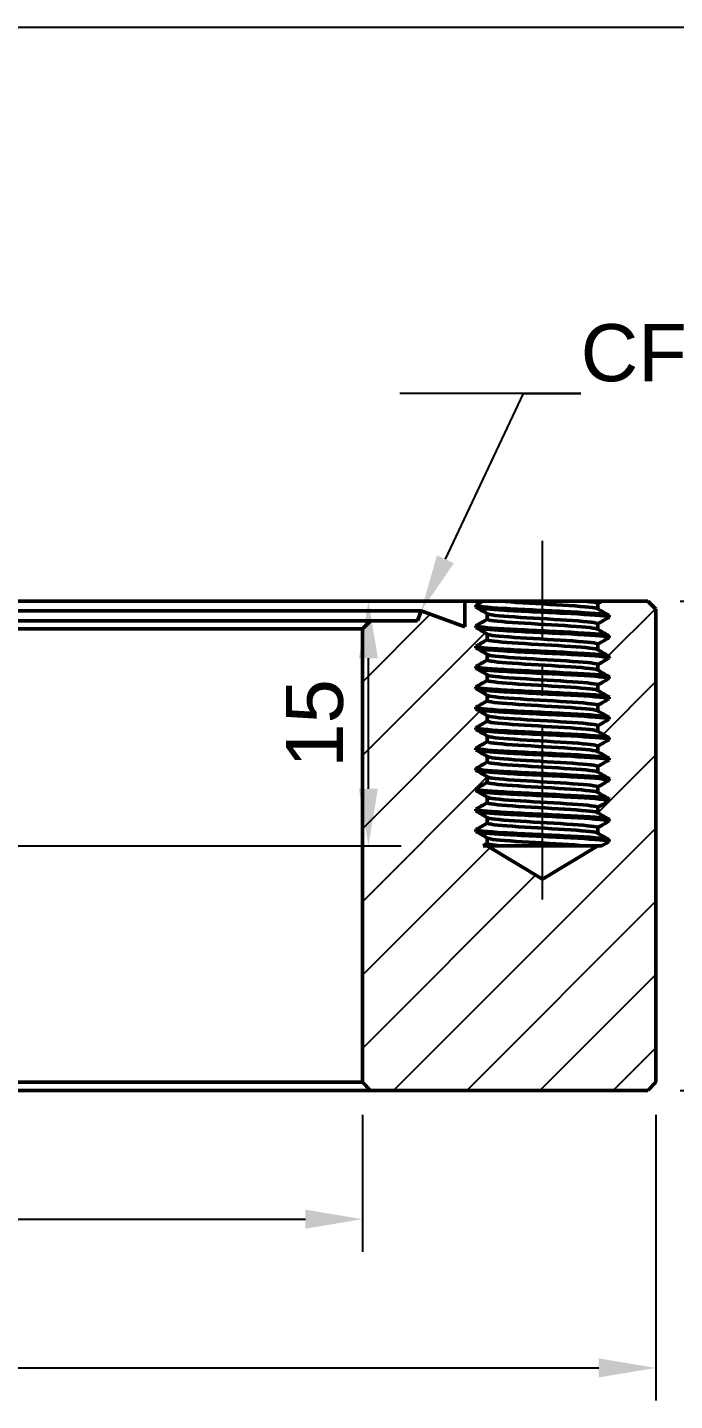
# Model space of a CAD drawing. Header units: millimetres. Extents: x 0 to 210, y 0 to 297.
# Drawn here: x 123 to 162.7, y 202.8 to 287 of the extents above; entities that cross this region are included whole.
import ezdxf
from ezdxf import colors
from ezdxf.entities.mleader import LeaderData, LeaderLine
from ezdxf.math import Vec2, Vec3

# ---------------------------------------------------------------- set-up
doc = ezdxf.new("R2010")
doc.units = ezdxf.units.MM
doc.header["$LTSCALE"] = 0.75
doc.linetypes.add('CENTER2', pattern=[28.575, 19.05, -3.175, 3.175, -3.175])
for name, color, linetype, lineweight in [('Border', 7, 'Continuous', 25), ('FD_Dimensions', 7, 'Continuous', 25), ('Hatching', 7, 'Continuous', 25), ('Leaders', 7, 'Continuous', 25), ('Smart Centers', 7, 'CENTER2', 25), ('Visible', 7, 'Continuous', 50)]:
    doc.layers.add(name, color=color, linetype=linetype, lineweight=lineweight)
doc.styles.get("Standard").update_dxf_attribs({"font": 'arial.ttf'})
doc.dimstyles.new('Dim-ISO-25', dxfattribs={"dimtxt": 3.5, "dimasz": 3.5, "dimexe": 2, "dimexo": 2, "dimgap": 1.5, "dimtad": 1, "dimzin": 12, "dimdsep": 46, "dimtxsty": 'Standard', "dimcen": 0, "dimazin": 3, "dimtp": 0.1, "dimtm": 0.1, "dimtfac": 0.714, "dimtmove": 0, "dimatfit": 3, "dimfxl": 1, "dimtzin": 12, "dimarcsym": 0})

# ---------------------------------------------------------------- blocks, each defined once
blk = doc.blocks.new('ISO_A4(P)_SHEET')
at = {"layer": 'Border'}
blk.add_line((200, 287), (20, 287), dxfattribs=at)
blk = doc.blocks.new('*U16')
at = {"layer": 'Smart Centers', "color": 0, "ltscale": 0.75, "transparency": 16777216}
blk.add_line((0, -11), (0, 11), dxfattribs=at)
blk = doc.blocks.new('*D25')
at = {"layer": 'Defpoints', "color": 0, "transparency": 16777216}
for p in [(143.949333, 251.826834), (149.857486, 251.826834), (59.142736, 236.826834)]:
    blk.add_point(p, dxfattribs=at)
at = {"layer": 'FD_Dimensions', "lineweight": -2, "transparency": 16777216}
for p, q in [((147.857486, 251.826834), (141.949333, 251.826834)), ((143.949333, 240.326834), (143.949333, 248.326834)), ((61.142736, 236.826834), (145.949333, 236.826834))]:
    blk.add_line(p, q, dxfattribs=at)
at = {"layer": 'FD_Dimensions', "transparency": 16777216}
for points in [[(143.366, 248.326834), (144.532667, 248.326834), (143.949333, 251.826834)], [(143.366, 240.326834), (144.532667, 240.326834), (143.949333, 236.826834)]]:
    blk.add_solid(points, dxfattribs=at)
at = {"layer": 'FD_Dimensions', "color": 0, "transparency": 16777216, "insert": (140.662328, 244.326834), "char_height": 3.5, "attachment_point": 5, "rotation": 90}
blk.add_mtext('15', dxfattribs=at)
blk = doc.blocks.new('*D27')
at = {"layer": 'Defpoints', "color": 0, "transparency": 16777216}
for p in [(161.082486, 251.826834), (178.755801, 251.826834), (161.582486, 251.326834)]:
    blk.add_point(p, dxfattribs=at)
at = {"layer": 'FD_Dimensions', "color": 0, "lineweight": -2, "transparency": 16777216}
for p, q in [((178.755801, 255.326834), (178.755801, 265.26476)), ((163.082486, 251.826834), (180.755801, 251.826834)), ((178.755801, 251.326834), (178.755801, 251.826834)), ((163.582486, 251.326834), (180.755801, 251.326834)), ((178.755801, 247.826834), (178.755801, 244.326834))]:
    blk.add_line(p, q, dxfattribs=at)
at = {"layer": 'FD_Dimensions', "color": 0, "transparency": 16777216}
for points in [[(178.172468, 255.326834), (179.339135, 255.326834), (178.755801, 251.826834)], [(178.172468, 247.826834), (179.339135, 247.826834), (178.755801, 251.326834)]]:
    blk.add_solid(points, dxfattribs=at)
at = {"layer": 'FD_Dimensions', "color": 0, "transparency": 16777216, "insert": (175.475958, 262.045797), "char_height": 3.5, "attachment_point": 5, "rotation": 90}
blk.add_mtext('.5', dxfattribs=at)
blk = doc.blocks.new('*D28')
at = {"layer": 'Defpoints', "color": 0, "transparency": 16777216}
for p in [(161.082486, 251.826834), (188.655296, 251.826834), (161.082486, 221.826834)]:
    blk.add_point(p, dxfattribs=at)
at = {"layer": 'FD_Dimensions', "lineweight": -2, "transparency": 16777216}
for p, q in [((163.082486, 251.826834), (190.655296, 251.826834)), ((188.655296, 225.326834), (188.655296, 248.326834)), ((163.082486, 221.826834), (190.655296, 221.826834))]:
    blk.add_line(p, q, dxfattribs=at)
at = {"layer": 'FD_Dimensions', "transparency": 16777216}
for points in [[(188.071963, 248.326834), (189.23863, 248.326834), (188.655296, 251.826834)], [(188.071963, 225.326834), (189.23863, 225.326834), (188.655296, 221.826834)]]:
    blk.add_solid(points, dxfattribs=at)
at = {"layer": 'FD_Dimensions', "color": 0, "transparency": 16777216, "insert": (185.367097, 236.826834), "char_height": 3.5, "attachment_point": 5, "rotation": 90}
blk.add_mtext('30', dxfattribs=at)
blk = doc.blocks.new('*D29')
at = {"layer": 'Defpoints', "color": 0, "transparency": 16777216}
for p in [(73.582486, 222.326834), (143.582486, 222.326834), (143.582486, 213.93237)]:
    blk.add_point(p, dxfattribs=at)
at = {"layer": 'FD_Dimensions', "lineweight": -2, "transparency": 16777216}
for p, q in [((73.582486, 220.326834), (73.582486, 211.93237)), ((143.582486, 220.326834), (143.582486, 211.93237)), ((77.082486, 213.93237), (140.082486, 213.93237))]:
    blk.add_line(p, q, dxfattribs=at)
at = {"layer": 'FD_Dimensions', "transparency": 16777216}
for points in [[(77.082486, 214.515703), (77.082486, 213.349036), (73.582486, 213.93237)], [(140.082486, 214.515703), (140.082486, 213.349036), (143.582486, 213.93237)]]:
    blk.add_solid(points, dxfattribs=at)
at = {"layer": 'FD_Dimensions', "color": 0, "transparency": 16777216, "insert": (108.582486, 217.219375), "char_height": 3.5, "attachment_point": 5}
blk.add_mtext('70', dxfattribs=at)
blk = doc.blocks.new('*D30')
at = {"layer": 'Defpoints', "color": 0, "transparency": 16777216}
for p in [(55.582486, 222.326834), (161.582486, 222.326834), (161.582486, 204.813252)]:
    blk.add_point(p, dxfattribs=at)
at = {"layer": 'FD_Dimensions', "lineweight": -2, "transparency": 16777216}
for p, q in [((55.582486, 220.326834), (55.582486, 202.813252)), ((161.582486, 220.326834), (161.582486, 202.813252)), ((59.082486, 204.813252), (158.082486, 204.813252))]:
    blk.add_line(p, q, dxfattribs=at)
at = {"layer": 'FD_Dimensions', "transparency": 16777216}
for points in [[(59.082486, 205.396585), (59.082486, 204.229918), (55.582486, 204.813252)], [(158.082486, 205.396585), (158.082486, 204.229918), (161.582486, 204.813252)]]:
    blk.add_solid(points, dxfattribs=at)
at = {"layer": 'FD_Dimensions', "color": 0, "transparency": 16777216, "insert": (108.582486, 208.100257), "char_height": 3.5, "attachment_point": 5}
blk.add_mtext('106', dxfattribs=at)

msp = doc.modelspace()

# ---------------------------------------------------------------- hatches: boundary and pattern name
at = {"layer": 'Hatching'}
h = msp.add_hatch(dxfattribs=at)
h.set_pattern_fill('ANSI31', color=256, style=0)
h.paths.add_polyline_path([(55.582, 222.327), (56.082, 221.827), (73.082, 221.827), (73.582, 222.327), (73.582, 250.127), (73.082, 250.627), (70.201, 250.627), (69.982, 251.227), (67.307, 250.253), (67.307, 251.827), (66.166, 251.827), (66.617, 251.566), (66.617, 251.462), (65.922, 251.061), (65.922, 250.718), (66.617, 250.316), (66.617, 250.212), (65.922, 249.811), (65.922, 249.468), (66.617, 249.066), (66.617, 248.962), (65.922, 248.561), (65.922, 248.218), (66.617, 247.816), (66.617, 247.712), (65.922, 247.311), (65.922, 246.968), (66.617, 246.566), (66.617, 246.462), (65.922, 246.061), (65.922, 245.718), (66.617, 245.316), (66.617, 245.212), (65.922, 244.811), (65.922, 244.468), (66.617, 244.066), (66.617, 243.962), (65.922, 243.561), (65.922, 243.218), (66.617, 242.816), (66.617, 242.712), (65.922, 242.311), (65.922, 241.968), (66.617, 241.566), (66.617, 241.462), (65.922, 241.061), (65.922, 240.718), (66.617, 240.316), (66.617, 240.212), (65.922, 239.811), (65.922, 239.468), (66.617, 239.066), (66.617, 238.962), (65.922, 238.561), (65.922, 238.218), (66.617, 237.816), (66.617, 237.712), (65.922, 237.311), (65.922, 236.968), (66.166, 236.827), (65.922, 236.827), (62.532, 234.79), (59.143, 236.827), (58.898, 236.827), (58.447, 237.087), (58.447, 237.191), (59.143, 237.593), (59.143, 237.936), (58.447, 238.337), (58.447, 238.441), (59.143, 238.843), (59.143, 239.186), (58.447, 239.587), (58.447, 239.691), (59.143, 240.093), (59.143, 240.436), (58.447, 240.837), (58.447, 240.941), (59.143, 241.343), (59.143, 241.686), (58.447, 242.087), (58.447, 242.191), (59.143, 242.593), (59.143, 242.936), (58.447, 243.337), (58.447, 243.441), (59.143, 243.843), (59.143, 244.186), (58.447, 244.587), (58.447, 244.691), (59.143, 245.093), (59.143, 245.436), (58.447, 245.837), (58.447, 245.941), (59.143, 246.343), (59.143, 246.686), (58.447, 247.087), (58.447, 247.191), (59.143, 247.593), (59.143, 247.936), (58.447, 248.337), (58.447, 248.441), (59.143, 248.843), (59.143, 249.186), (58.447, 249.587), (58.447, 249.691), (59.143, 250.093), (59.143, 250.436), (58.447, 250.837), (58.447, 250.941), (59.143, 251.343), (59.143, 251.686), (58.898, 251.827), (56.082, 251.827), (55.582, 251.327)], flags=0)
h.paths.add_polyline_path([(161.082, 221.827), (161.582, 222.327), (161.582, 251.327), (161.082, 251.827), (158.266, 251.827), (158.022, 251.686), (158.022, 251.343), (158.717, 250.941), (158.717, 250.837), (158.022, 250.436), (158.022, 250.093), (158.717, 249.691), (158.717, 249.587), (158.022, 249.186), (158.022, 248.843), (158.717, 248.441), (158.717, 248.337), (158.022, 247.936), (158.022, 247.593), (158.717, 247.191), (158.717, 247.087), (158.022, 246.686), (158.022, 246.343), (158.717, 245.941), (158.717, 245.837), (158.022, 245.436), (158.022, 245.093), (158.717, 244.691), (158.717, 244.587), (158.022, 244.186), (158.022, 243.843), (158.717, 243.441), (158.717, 243.337), (158.022, 242.936), (158.022, 242.593), (158.717, 242.191), (158.717, 242.087), (158.022, 241.686), (158.022, 241.343), (158.717, 240.941), (158.717, 240.837), (158.022, 240.436), (158.022, 240.093), (158.717, 239.691), (158.717, 239.587), (158.022, 239.186), (158.022, 238.843), (158.717, 238.441), (158.717, 238.337), (158.022, 237.936), (158.022, 237.593), (158.717, 237.191), (158.717, 237.087), (158.266, 236.827), (158.022, 236.827), (154.632, 234.79), (151.243, 236.827), (150.998, 236.827), (151.243, 236.968), (151.243, 237.311), (150.547, 237.712), (150.547, 237.816), (151.243, 238.218), (151.243, 238.561), (150.547, 238.962), (150.547, 239.066), (151.243, 239.468), (151.243, 239.811), (150.547, 240.212), (150.547, 240.316), (151.243, 240.718), (151.243, 241.061), (150.547, 241.462), (150.547, 241.566), (151.243, 241.968), (151.243, 242.311), (150.547, 242.712), (150.547, 242.816), (151.243, 243.218), (151.243, 243.561), (150.547, 243.962), (150.547, 244.066), (151.243, 244.468), (151.243, 244.811), (150.547, 245.212), (150.547, 245.316), (151.243, 245.718), (151.243, 246.061), (150.547, 246.462), (150.547, 246.566), (151.243, 246.968), (151.243, 247.311), (150.547, 247.712), (150.547, 247.816), (151.243, 248.218), (151.243, 248.561), (150.547, 248.962), (150.547, 249.066), (151.243, 249.468), (151.243, 249.811), (150.547, 250.212), (150.547, 250.316), (151.243, 250.718), (151.243, 251.061), (150.547, 251.462), (150.547, 251.566), (150.998, 251.827), (149.857, 251.827), (149.857, 250.253), (147.182, 251.227), (146.964, 250.627), (144.082, 250.627), (143.582, 250.127), (143.582, 222.327), (144.082, 221.827)], flags=0)

# ---------------------------------------------------------------- linework, layer by layer
at = {"layer": 'Visible'}
for p, q in [((149.857, 251.827), (67.307, 251.827)), ((150.998, 251.827), (149.857, 251.827)), ((149.857, 251.827), (149.857, 250.253)), ((150.998, 251.827), (152.059, 251.827)), ((152.059, 251.827), (157.206, 251.827)), ((157.206, 251.827), (158.266, 251.827)), ((161.082, 251.827), (158.266, 251.827)), ((161.582, 251.327), (161.082, 251.827)), ((147.182, 251.227), (69.982, 251.227)), ((147.182, 251.227), (146.964, 250.627)), ((149.857, 250.253), (147.182, 251.227)), ((150.547, 251.462), (150.547, 251.566)), ((151.243, 250.718), (151.243, 251.061)), ((158.022, 251.686), (158.022, 251.343)), ((158.717, 250.941), (158.717, 250.837)), ((161.582, 222.327), (161.582, 251.327)), ((144.082, 250.627), (73.082, 250.627)), ((73.582, 250.127), (143.582, 250.127)), ((144.082, 250.627), (143.582, 250.127)), ((143.582, 250.127), (143.582, 222.327)), ((146.964, 250.627), (144.082, 250.627)), ((150.547, 250.212), (150.547, 250.316)), ((158.022, 250.436), (158.022, 250.093)), ((151.243, 249.468), (151.243, 249.811)), ((158.717, 249.691), (158.717, 249.587)), ((150.547, 248.962), (150.547, 249.066)), ((151.243, 248.218), (151.243, 248.561)), ((158.022, 249.186), (158.022, 248.843)), ((158.717, 248.441), (158.717, 248.337)), ((150.547, 247.712), (150.547, 247.816)), ((158.022, 247.936), (158.022, 247.593)), ((151.243, 246.968), (151.243, 247.311)), ((158.022, 246.686), (158.022, 246.343)), ((158.717, 247.191), (158.717, 247.087)), ((150.547, 246.462), (150.547, 246.566)), ((151.243, 245.718), (151.243, 246.061)), ((158.717, 245.941), (158.717, 245.837)), ((150.547, 245.212), (150.547, 245.316)), ((158.022, 245.436), (158.022, 245.093)), ((151.243, 244.468), (151.243, 244.811)), ((158.022, 244.186), (158.022, 243.843)), ((158.717, 244.691), (158.717, 244.587)), ((150.547, 243.962), (150.547, 244.066)), ((151.243, 243.218), (151.243, 243.561)), ((158.717, 243.441), (158.717, 243.337)), ((150.547, 242.712), (150.547, 242.816)), ((158.022, 242.936), (158.022, 242.593)), ((151.243, 241.968), (151.243, 242.311)), ((158.022, 241.686), (158.022, 241.343)), ((158.717, 242.191), (158.717, 242.087)), ((150.547, 241.462), (150.547, 241.566)), ((151.243, 240.718), (151.243, 241.061)), ((158.717, 240.941), (158.717, 240.837)), ((150.547, 240.212), (150.547, 240.316)), ((158.022, 240.436), (158.022, 240.093)), ((151.243, 239.468), (151.243, 239.811)), ((158.022, 239.186), (158.022, 238.843)), ((158.717, 239.691), (158.717, 239.587)), ((150.547, 238.962), (150.547, 239.066)), ((151.243, 238.218), (151.243, 238.561)), ((158.717, 238.441), (158.717, 238.337)), ((150.547, 237.712), (150.547, 237.816)), ((158.022, 237.936), (158.022, 237.593)), ((151.243, 236.827), (150.998, 236.827)), ((151.243, 236.968), (151.243, 237.311)), ((154.632, 234.79), (151.243, 236.827)), ((151.243, 236.827), (152.059, 236.827)), ((152.059, 236.827), (157.206, 236.827)), ((158.022, 236.827), (154.632, 234.79)), ((157.206, 236.827), (158.022, 236.827)), ((158.266, 236.827), (158.022, 236.827)), ((158.717, 237.191), (158.717, 237.087)), ((143.582, 222.327), (73.582, 222.327)), ((143.582, 222.327), (144.082, 221.827)), ((161.082, 221.827), (161.582, 222.327)), ((73.082, 221.827), (144.082, 221.827)), ((144.082, 221.827), (161.082, 221.827))]:
    msp.add_line(p, q, dxfattribs=at)
for points, knots in [([(150.547, 251.566), (150.663, 251.633), (150.779, 251.7), (150.93, 251.787), (150.964, 251.807), (150.998, 251.827)], [-0.08028055, -0.08028055, -0.08028055, -0.08028055, -0.04014028, -0.04014028, -0.02820356, -0.02820356, -0.02820356, -0.02820356]), ([(152.059, 251.827), (152.787, 251.761), (153.954, 251.696), (155.063, 251.63), (156.176, 251.564), (157.196, 251.498), (157.684, 251.432), (157.906, 251.403), (158.022, 251.373), (158.022, 251.343)], [2.01767, 2.01767, 2.01767, 2.01767, 3.006911, 3.006911, 3.006911, 3.999943, 3.999943, 3.999943, 4.45043, 4.45043, 4.45043, 4.45043]), ([(158.266, 251.827), (158.194, 251.785), (158.122, 251.744), (158.041, 251.697), (158.032, 251.691), (158.022, 251.686)], [-0.02820356, -0.02820356, -0.02820356, -0.02820356, -0.00325784, -0.00325784, 0, 0, 0, 0]), ([(150.547, 251.566), (150.547, 251.503), (151.204, 251.44), (152.257, 251.377), (153.301, 251.315), (154.707, 251.252), (155.924, 251.19), (157.145, 251.127), (158.144, 251.065), (158.53, 251.002), (158.585, 250.993), (158.628, 250.984), (158.659, 250.975)], [15.707963, 15.707963, 15.707963, 15.707963, 16.658056, 16.658056, 16.658056, 17.600556, 17.600556, 17.600556, 18.545197, 18.545197, 18.545197, 18.680448, 18.680448, 18.680448, 18.680448]), ([(151.243, 251.061), (151.127, 251.128), (151.011, 251.195), (150.779, 251.328), (150.663, 251.395), (150.547, 251.462)], [-0.08028055, -0.08028055, -0.08028055, -0.08028055, -0.04014028, -0.04014028, 0, 0, 0, 0]), ([(150.608, 251.429), (150.794, 251.377), (151.392, 251.325), (152.257, 251.273), (153.301, 251.211), (154.707, 251.148), (155.924, 251.086), (157.145, 251.023), (158.144, 250.96), (158.53, 250.898), (158.654, 250.878), (158.717, 250.857), (158.717, 250.837)], [15.877071, 15.877071, 15.877071, 15.877071, 16.658056, 16.658056, 16.658056, 17.600556, 17.600556, 17.600556, 18.545197, 18.545197, 18.545197, 18.849556, 18.849556, 18.849556, 18.849556]), ([(158.022, 250.436), (158.022, 250.502), (157.421, 250.568), (156.477, 250.634), (155.541, 250.699), (154.298, 250.765), (153.276, 250.83), (152.252, 250.896), (151.481, 250.961), (151.292, 251.027), (151.259, 251.038), (151.243, 251.05), (151.243, 251.061)], [-6.992018, -6.992018, -6.992018, -6.992018, -5.996562, -5.996562, -5.996562, -5.009367, -5.009367, -5.009367, -4.020978, -4.020978, -4.020978, -3.850425, -3.850425, -3.850425, -3.850425]), ([(158.022, 251.343), (158.129, 251.281), (158.235, 251.22), (158.458, 251.092), (158.573, 251.025), (158.699, 250.952), (158.708, 250.947), (158.717, 250.941)], [-0.08028055, -0.08028055, -0.08028055, -0.08028055, -0.04339812, -0.04339812, -0.00325784, -0.00325784, 0, 0, 0, 0]), ([(150.547, 250.316), (150.663, 250.383), (150.779, 250.45), (151.011, 250.584), (151.127, 250.651), (151.243, 250.718)], [-0.08028055, -0.08028055, -0.08028055, -0.08028055, -0.04014028, -0.04014028, 0, 0, 0, 0]), ([(150.547, 250.316), (150.547, 250.253), (151.204, 250.19), (152.257, 250.127), (153.301, 250.065), (154.707, 250.002), (155.924, 249.94), (157.145, 249.877), (158.144, 249.815), (158.53, 249.752), (158.585, 249.743), (158.628, 249.734), (158.659, 249.725)], [21.991149, 21.991149, 21.991149, 21.991149, 22.941241, 22.941241, 22.941241, 23.883741, 23.883741, 23.883741, 24.828382, 24.828382, 24.828382, 24.963633, 24.963633, 24.963633, 24.963633]), ([(151.243, 249.811), (151.127, 249.878), (151.011, 249.945), (150.779, 250.078), (150.663, 250.145), (150.547, 250.212)], [-0.08028055, -0.08028055, -0.08028055, -0.08028055, -0.04014028, -0.04014028, 0, 0, 0, 0]), ([(150.608, 250.179), (150.794, 250.127), (151.392, 250.075), (152.257, 250.023), (153.301, 249.961), (154.707, 249.898), (155.924, 249.836), (157.145, 249.773), (158.144, 249.71), (158.53, 249.648), (158.654, 249.628), (158.717, 249.607), (158.717, 249.587)], [22.160256, 22.160256, 22.160256, 22.160256, 22.941241, 22.941241, 22.941241, 23.883741, 23.883741, 23.883741, 24.828382, 24.828382, 24.828382, 25.132741, 25.132741, 25.132741, 25.132741]), ([(151.243, 250.718), (151.243, 250.652), (151.844, 250.586), (152.788, 250.52), (153.724, 250.454), (154.967, 250.389), (155.989, 250.323), (157.013, 250.258), (157.784, 250.192), (157.973, 250.127), (158.006, 250.115), (158.022, 250.104), (158.022, 250.093)], [7.592023, 7.592023, 7.592023, 7.592023, 8.587479, 8.587479, 8.587479, 9.574674, 9.574674, 9.574674, 10.563063, 10.563063, 10.563063, 10.733616, 10.733616, 10.733616, 10.733616]), ([(158.717, 250.837), (158.611, 250.776), (158.505, 250.714), (158.282, 250.586), (158.166, 250.519), (158.041, 250.447), (158.032, 250.441), (158.022, 250.436)], [-0.08028055, -0.08028055, -0.08028055, -0.08028055, -0.04339812, -0.04339812, -0.00325784, -0.00325784, 0, 0, 0, 0]), ([(158.022, 250.093), (158.129, 250.031), (158.235, 249.97), (158.458, 249.842), (158.573, 249.775), (158.699, 249.702), (158.708, 249.697), (158.717, 249.691)], [-0.08028055, -0.08028055, -0.08028055, -0.08028055, -0.04339812, -0.04339812, -0.00325784, -0.00325784, 0, 0, 0, 0]), ([(150.547, 249.066), (150.663, 249.133), (150.779, 249.2), (151.011, 249.334), (151.127, 249.401), (151.243, 249.468)], [-0.08028055, -0.08028055, -0.08028055, -0.08028055, -0.04014028, -0.04014028, 0, 0, 0, 0]), ([(158.022, 249.186), (158.022, 249.252), (157.421, 249.318), (156.477, 249.384), (155.541, 249.449), (154.298, 249.515), (153.276, 249.58), (152.252, 249.646), (151.481, 249.711), (151.292, 249.777), (151.259, 249.788), (151.243, 249.8), (151.243, 249.811)], [-13.275203, -13.275203, -13.275203, -13.275203, -12.279748, -12.279748, -12.279748, -11.292553, -11.292553, -11.292553, -10.304164, -10.304164, -10.304164, -10.133611, -10.133611, -10.133611, -10.133611]), ([(151.243, 249.468), (151.243, 249.402), (151.844, 249.336), (152.788, 249.27), (153.724, 249.204), (154.967, 249.139), (155.989, 249.073), (157.013, 249.008), (157.784, 248.942), (157.973, 248.877), (158.006, 248.865), (158.022, 248.854), (158.022, 248.843)], [13.875208, 13.875208, 13.875208, 13.875208, 14.870664, 14.870664, 14.870664, 15.857859, 15.857859, 15.857859, 16.846248, 16.846248, 16.846248, 17.016801, 17.016801, 17.016801, 17.016801]), ([(158.717, 249.587), (158.611, 249.526), (158.505, 249.464), (158.282, 249.336), (158.166, 249.269), (158.041, 249.197), (158.032, 249.191), (158.022, 249.186)], [-0.08028055, -0.08028055, -0.08028055, -0.08028055, -0.04339812, -0.04339812, -0.00325784, -0.00325784, 0, 0, 0, 0]), ([(150.547, 249.066), (150.547, 249.003), (151.204, 248.94), (152.257, 248.877), (153.301, 248.815), (154.707, 248.752), (155.924, 248.69), (157.145, 248.627), (158.144, 248.565), (158.53, 248.502), (158.585, 248.493), (158.628, 248.484), (158.659, 248.475)], [28.274334, 28.274334, 28.274334, 28.274334, 29.224426, 29.224426, 29.224426, 30.166927, 30.166927, 30.166927, 31.111567, 31.111567, 31.111567, 31.246819, 31.246819, 31.246819, 31.246819]), ([(151.243, 248.561), (151.127, 248.628), (151.011, 248.695), (150.779, 248.828), (150.663, 248.895), (150.547, 248.962)], [-0.08028055, -0.08028055, -0.08028055, -0.08028055, -0.04014028, -0.04014028, 0, 0, 0, 0]), ([(150.608, 248.929), (150.794, 248.877), (151.392, 248.825), (152.257, 248.773), (153.301, 248.711), (154.707, 248.648), (155.924, 248.586), (157.145, 248.523), (158.144, 248.46), (158.53, 248.398), (158.654, 248.378), (158.717, 248.357), (158.717, 248.337)], [28.443442, 28.443442, 28.443442, 28.443442, 29.224426, 29.224426, 29.224426, 30.166927, 30.166927, 30.166927, 31.111567, 31.111567, 31.111567, 31.415927, 31.415927, 31.415927, 31.415927]), ([(158.022, 247.936), (158.022, 248.002), (157.421, 248.068), (156.477, 248.134), (155.541, 248.199), (154.298, 248.265), (153.276, 248.33), (152.252, 248.396), (151.481, 248.461), (151.292, 248.527), (151.259, 248.538), (151.243, 248.55), (151.243, 248.561)], [-19.558389, -19.558389, -19.558389, -19.558389, -18.562933, -18.562933, -18.562933, -17.575738, -17.575738, -17.575738, -16.587349, -16.587349, -16.587349, -16.416796, -16.416796, -16.416796, -16.416796]), ([(158.022, 248.843), (158.129, 248.781), (158.235, 248.72), (158.458, 248.592), (158.573, 248.525), (158.699, 248.452), (158.708, 248.447), (158.717, 248.441)], [-0.08028055, -0.08028055, -0.08028055, -0.08028055, -0.04339812, -0.04339812, -0.00325784, -0.00325784, 0, 0, 0, 0]), ([(150.547, 247.816), (150.663, 247.883), (150.779, 247.95), (151.011, 248.084), (151.127, 248.151), (151.243, 248.218)], [-0.08028055, -0.08028055, -0.08028055, -0.08028055, -0.04014028, -0.04014028, 0, 0, 0, 0]), ([(150.547, 247.816), (150.547, 247.753), (151.204, 247.69), (152.257, 247.627), (153.301, 247.565), (154.707, 247.502), (155.924, 247.44), (157.145, 247.377), (158.144, 247.315), (158.53, 247.252), (158.585, 247.243), (158.628, 247.234), (158.659, 247.225)], [34.557519, 34.557519, 34.557519, 34.557519, 35.507612, 35.507612, 35.507612, 36.450112, 36.450112, 36.450112, 37.394753, 37.394753, 37.394753, 37.530004, 37.530004, 37.530004, 37.530004]), ([(151.243, 247.311), (151.127, 247.378), (151.011, 247.445), (150.779, 247.578), (150.663, 247.645), (150.547, 247.712)], [-0.08028055, -0.08028055, -0.08028055, -0.08028055, -0.04014028, -0.04014028, 0, 0, 0, 0]), ([(150.608, 247.679), (150.794, 247.627), (151.392, 247.575), (152.257, 247.523), (153.301, 247.461), (154.707, 247.398), (155.924, 247.336), (157.145, 247.273), (158.144, 247.21), (158.53, 247.148), (158.654, 247.128), (158.717, 247.107), (158.717, 247.087)], [34.726627, 34.726627, 34.726627, 34.726627, 35.507612, 35.507612, 35.507612, 36.450112, 36.450112, 36.450112, 37.394753, 37.394753, 37.394753, 37.699112, 37.699112, 37.699112, 37.699112]), ([(151.243, 248.218), (151.243, 248.152), (151.844, 248.086), (152.788, 248.02), (153.724, 247.954), (154.967, 247.889), (155.989, 247.823), (157.013, 247.758), (157.784, 247.692), (157.973, 247.627), (158.006, 247.615), (158.022, 247.604), (158.022, 247.593)], [20.158394, 20.158394, 20.158394, 20.158394, 21.153849, 21.153849, 21.153849, 22.141044, 22.141044, 22.141044, 23.129433, 23.129433, 23.129433, 23.299986, 23.299986, 23.299986, 23.299986]), ([(158.717, 248.337), (158.611, 248.276), (158.505, 248.214), (158.282, 248.086), (158.166, 248.019), (158.041, 247.947), (158.032, 247.941), (158.022, 247.936)], [-0.08028055, -0.08028055, -0.08028055, -0.08028055, -0.04339812, -0.04339812, -0.00325784, -0.00325784, 0, 0, 0, 0]), ([(158.022, 247.593), (158.129, 247.531), (158.235, 247.47), (158.458, 247.342), (158.573, 247.275), (158.699, 247.202), (158.708, 247.197), (158.717, 247.191)], [-0.08028055, -0.08028055, -0.08028055, -0.08028055, -0.04339812, -0.04339812, -0.00325784, -0.00325784, 0, 0, 0, 0]), ([(150.547, 246.566), (150.663, 246.633), (150.779, 246.7), (151.011, 246.834), (151.127, 246.901), (151.243, 246.968)], [-0.08028055, -0.08028055, -0.08028055, -0.08028055, -0.04014028, -0.04014028, 0, 0, 0, 0]), ([(158.022, 246.686), (158.022, 246.752), (157.421, 246.818), (156.477, 246.884), (155.541, 246.949), (154.298, 247.015), (153.276, 247.08), (152.252, 247.146), (151.481, 247.211), (151.292, 247.277), (151.259, 247.288), (151.243, 247.3), (151.243, 247.311)], [-25.841574, -25.841574, -25.841574, -25.841574, -24.846118, -24.846118, -24.846118, -23.858923, -23.858923, -23.858923, -22.870534, -22.870534, -22.870534, -22.699981, -22.699981, -22.699981, -22.699981]), ([(151.243, 246.968), (151.243, 246.902), (151.844, 246.836), (152.788, 246.77), (153.724, 246.704), (154.967, 246.639), (155.989, 246.573), (157.013, 246.508), (157.784, 246.442), (157.973, 246.377), (158.006, 246.365), (158.022, 246.354), (158.022, 246.343)], [26.441579, 26.441579, 26.441579, 26.441579, 27.437035, 27.437035, 27.437035, 28.42423, 28.42423, 28.42423, 29.412619, 29.412619, 29.412619, 29.583172, 29.583172, 29.583172, 29.583172]), ([(158.717, 247.087), (158.611, 247.026), (158.505, 246.964), (158.282, 246.836), (158.166, 246.769), (158.041, 246.697), (158.032, 246.691), (158.022, 246.686)], [-0.08028055, -0.08028055, -0.08028055, -0.08028055, -0.04339812, -0.04339812, -0.00325784, -0.00325784, 0, 0, 0, 0]), ([(150.547, 246.566), (150.547, 246.503), (151.204, 246.44), (152.257, 246.377), (153.301, 246.315), (154.707, 246.252), (155.924, 246.19), (157.145, 246.127), (158.144, 246.065), (158.53, 246.002), (158.585, 245.993), (158.628, 245.984), (158.659, 245.975)], [40.840704, 40.840704, 40.840704, 40.840704, 41.790797, 41.790797, 41.790797, 42.733297, 42.733297, 42.733297, 43.677938, 43.677938, 43.677938, 43.813189, 43.813189, 43.813189, 43.813189]), ([(151.243, 246.061), (151.127, 246.128), (151.011, 246.195), (150.779, 246.328), (150.663, 246.395), (150.547, 246.462)], [-0.08028055, -0.08028055, -0.08028055, -0.08028055, -0.04014028, -0.04014028, 0, 0, 0, 0]), ([(150.608, 246.429), (150.794, 246.377), (151.392, 246.325), (152.257, 246.273), (153.301, 246.211), (154.707, 246.148), (155.924, 246.086), (157.145, 246.023), (158.144, 245.96), (158.53, 245.898), (158.654, 245.878), (158.717, 245.857), (158.717, 245.837)], [41.009812, 41.009812, 41.009812, 41.009812, 41.790797, 41.790797, 41.790797, 42.733297, 42.733297, 42.733297, 43.677938, 43.677938, 43.677938, 43.982297, 43.982297, 43.982297, 43.982297]), ([(158.022, 245.436), (158.022, 245.502), (157.421, 245.568), (156.477, 245.634), (155.541, 245.699), (154.298, 245.765), (153.276, 245.83), (152.252, 245.896), (151.481, 245.961), (151.292, 246.027), (151.259, 246.038), (151.243, 246.05), (151.243, 246.061)], [-32.124759, -32.124759, -32.124759, -32.124759, -31.129304, -31.129304, -31.129304, -30.142109, -30.142109, -30.142109, -29.153719, -29.153719, -29.153719, -28.983167, -28.983167, -28.983167, -28.983167]), ([(158.022, 246.343), (158.129, 246.281), (158.235, 246.22), (158.458, 246.092), (158.573, 246.025), (158.699, 245.952), (158.708, 245.947), (158.717, 245.941)], [-0.08028055, -0.08028055, -0.08028055, -0.08028055, -0.04339812, -0.04339812, -0.00325784, -0.00325784, 0, 0, 0, 0]), ([(158.717, 245.837), (158.611, 245.776), (158.505, 245.714), (158.282, 245.586), (158.166, 245.519), (158.041, 245.447), (158.032, 245.441), (158.022, 245.436)], [-0.08028055, -0.08028055, -0.08028055, -0.08028055, -0.04339812, -0.04339812, -0.00325784, -0.00325784, 0, 0, 0, 0]), ([(150.547, 245.316), (150.663, 245.383), (150.779, 245.45), (151.011, 245.584), (151.127, 245.651), (151.243, 245.718)], [-0.08028055, -0.08028055, -0.08028055, -0.08028055, -0.04014028, -0.04014028, 0, 0, 0, 0]), ([(150.547, 245.316), (150.547, 245.253), (151.204, 245.19), (152.257, 245.127), (153.301, 245.065), (154.707, 245.002), (155.924, 244.94), (157.145, 244.877), (158.144, 244.815), (158.53, 244.752), (158.585, 244.743), (158.628, 244.734), (158.659, 244.725)], [47.12389, 47.12389, 47.12389, 47.12389, 48.073982, 48.073982, 48.073982, 49.016483, 49.016483, 49.016483, 49.961123, 49.961123, 49.961123, 50.096375, 50.096375, 50.096375, 50.096375]), ([(151.243, 244.811), (151.127, 244.878), (151.011, 244.945), (150.779, 245.078), (150.663, 245.145), (150.547, 245.212)], [-0.08028055, -0.08028055, -0.08028055, -0.08028055, -0.04014028, -0.04014028, 0, 0, 0, 0]), ([(150.608, 245.179), (150.794, 245.127), (151.392, 245.075), (152.257, 245.023), (153.301, 244.961), (154.707, 244.898), (155.924, 244.836), (157.145, 244.773), (158.144, 244.71), (158.53, 244.648), (158.654, 244.628), (158.717, 244.607), (158.717, 244.587)], [47.292998, 47.292998, 47.292998, 47.292998, 48.073982, 48.073982, 48.073982, 49.016483, 49.016483, 49.016483, 49.961123, 49.961123, 49.961123, 50.265482, 50.265482, 50.265482, 50.265482]), ([(151.243, 245.718), (151.243, 245.652), (151.844, 245.586), (152.788, 245.52), (153.724, 245.454), (154.967, 245.389), (155.989, 245.323), (157.013, 245.258), (157.784, 245.192), (157.973, 245.127), (158.006, 245.115), (158.022, 245.104), (158.022, 245.093)], [32.724764, 32.724764, 32.724764, 32.724764, 33.72022, 33.72022, 33.72022, 34.707415, 34.707415, 34.707415, 35.695804, 35.695804, 35.695804, 35.866357, 35.866357, 35.866357, 35.866357]), ([(158.022, 245.093), (158.129, 245.031), (158.235, 244.97), (158.458, 244.842), (158.573, 244.775), (158.699, 244.702), (158.708, 244.697), (158.717, 244.691)], [-0.08028055, -0.08028055, -0.08028055, -0.08028055, -0.04339812, -0.04339812, -0.00325784, -0.00325784, 0, 0, 0, 0]), ([(150.547, 244.066), (150.663, 244.133), (150.779, 244.2), (151.011, 244.334), (151.127, 244.401), (151.243, 244.468)], [-0.08028055, -0.08028055, -0.08028055, -0.08028055, -0.04014028, -0.04014028, 0, 0, 0, 0]), ([(158.022, 244.186), (158.022, 244.252), (157.421, 244.318), (156.477, 244.384), (155.541, 244.449), (154.298, 244.515), (153.276, 244.58), (152.252, 244.646), (151.481, 244.711), (151.292, 244.777), (151.259, 244.788), (151.243, 244.8), (151.243, 244.811)], [-38.407945, -38.407945, -38.407945, -38.407945, -37.412489, -37.412489, -37.412489, -36.425294, -36.425294, -36.425294, -35.436905, -35.436905, -35.436905, -35.266352, -35.266352, -35.266352, -35.266352]), ([(151.243, 244.468), (151.243, 244.402), (151.844, 244.336), (152.788, 244.27), (153.724, 244.204), (154.967, 244.139), (155.989, 244.073), (157.013, 244.008), (157.784, 243.942), (157.973, 243.877), (158.006, 243.865), (158.022, 243.854), (158.022, 243.843)], [39.007949, 39.007949, 39.007949, 39.007949, 40.003405, 40.003405, 40.003405, 40.9906, 40.9906, 40.9906, 41.978989, 41.978989, 41.978989, 42.149542, 42.149542, 42.149542, 42.149542]), ([(158.717, 244.587), (158.611, 244.526), (158.505, 244.464), (158.282, 244.336), (158.166, 244.269), (158.041, 244.197), (158.032, 244.191), (158.022, 244.186)], [-0.08028055, -0.08028055, -0.08028055, -0.08028055, -0.04339812, -0.04339812, -0.00325784, -0.00325784, 0, 0, 0, 0]), ([(150.547, 244.066), (150.547, 244.003), (151.204, 243.94), (152.257, 243.877), (153.301, 243.815), (154.707, 243.752), (155.924, 243.69), (157.145, 243.627), (158.144, 243.565), (158.53, 243.502), (158.585, 243.493), (158.628, 243.484), (158.659, 243.475)], [53.407075, 53.407075, 53.407075, 53.407075, 54.357168, 54.357168, 54.357168, 55.299668, 55.299668, 55.299668, 56.244309, 56.244309, 56.244309, 56.37956, 56.37956, 56.37956, 56.37956]), ([(151.243, 243.561), (151.127, 243.628), (151.011, 243.695), (150.779, 243.828), (150.663, 243.895), (150.547, 243.962)], [-0.08028055, -0.08028055, -0.08028055, -0.08028055, -0.04014028, -0.04014028, 0, 0, 0, 0]), ([(150.608, 243.929), (150.794, 243.877), (151.392, 243.825), (152.257, 243.773), (153.301, 243.711), (154.707, 243.648), (155.924, 243.586), (157.145, 243.523), (158.144, 243.46), (158.53, 243.398), (158.654, 243.378), (158.717, 243.357), (158.717, 243.337)], [53.576183, 53.576183, 53.576183, 53.576183, 54.357168, 54.357168, 54.357168, 55.299668, 55.299668, 55.299668, 56.244309, 56.244309, 56.244309, 56.548668, 56.548668, 56.548668, 56.548668]), ([(158.022, 242.936), (158.022, 243.002), (157.421, 243.068), (156.477, 243.134), (155.541, 243.199), (154.298, 243.265), (153.276, 243.33), (152.252, 243.396), (151.481, 243.461), (151.292, 243.527), (151.259, 243.538), (151.243, 243.55), (151.243, 243.561)], [-44.69113, -44.69113, -44.69113, -44.69113, -43.695674, -43.695674, -43.695674, -42.708479, -42.708479, -42.708479, -41.72009, -41.72009, -41.72009, -41.549537, -41.549537, -41.549537, -41.549537]), ([(158.022, 243.843), (158.129, 243.781), (158.235, 243.72), (158.458, 243.592), (158.573, 243.525), (158.699, 243.452), (158.708, 243.447), (158.717, 243.441)], [-0.08028055, -0.08028055, -0.08028055, -0.08028055, -0.04339812, -0.04339812, -0.00325784, -0.00325784, 0, 0, 0, 0]), ([(158.717, 243.337), (158.611, 243.276), (158.505, 243.214), (158.282, 243.086), (158.166, 243.019), (158.041, 242.947), (158.032, 242.941), (158.022, 242.936)], [-0.08028055, -0.08028055, -0.08028055, -0.08028055, -0.04339812, -0.04339812, -0.00325784, -0.00325784, 0, 0, 0, 0]), ([(150.547, 242.816), (150.663, 242.883), (150.779, 242.95), (151.011, 243.084), (151.127, 243.151), (151.243, 243.218)], [-0.08028055, -0.08028055, -0.08028055, -0.08028055, -0.04014028, -0.04014028, 0, 0, 0, 0]), ([(150.547, 242.816), (150.547, 242.753), (151.204, 242.69), (152.257, 242.627), (153.301, 242.565), (154.707, 242.502), (155.924, 242.44), (157.145, 242.377), (158.144, 242.315), (158.53, 242.252), (158.585, 242.243), (158.628, 242.234), (158.659, 242.225)], [59.69026, 59.69026, 59.69026, 59.69026, 60.640353, 60.640353, 60.640353, 61.582853, 61.582853, 61.582853, 62.527494, 62.527494, 62.527494, 62.662745, 62.662745, 62.662745, 62.662745]), ([(151.243, 242.311), (151.127, 242.378), (151.011, 242.445), (150.779, 242.578), (150.663, 242.645), (150.547, 242.712)], [-0.08028055, -0.08028055, -0.08028055, -0.08028055, -0.04014028, -0.04014028, 0, 0, 0, 0]), ([(150.608, 242.679), (150.794, 242.627), (151.392, 242.575), (152.257, 242.523), (153.301, 242.461), (154.707, 242.398), (155.924, 242.336), (157.145, 242.273), (158.144, 242.21), (158.53, 242.148), (158.654, 242.128), (158.717, 242.107), (158.717, 242.087)], [59.859368, 59.859368, 59.859368, 59.859368, 60.640353, 60.640353, 60.640353, 61.582853, 61.582853, 61.582853, 62.527494, 62.527494, 62.527494, 62.831853, 62.831853, 62.831853, 62.831853]), ([(151.243, 243.218), (151.243, 243.152), (151.844, 243.086), (152.788, 243.02), (153.724, 242.954), (154.967, 242.889), (155.989, 242.823), (157.013, 242.758), (157.784, 242.692), (157.973, 242.627), (158.006, 242.615), (158.022, 242.604), (158.022, 242.593)], [45.291135, 45.291135, 45.291135, 45.291135, 46.286591, 46.286591, 46.286591, 47.273786, 47.273786, 47.273786, 48.262175, 48.262175, 48.262175, 48.432727, 48.432727, 48.432727, 48.432727]), ([(158.022, 242.593), (158.129, 242.531), (158.235, 242.47), (158.458, 242.342), (158.573, 242.275), (158.699, 242.202), (158.708, 242.197), (158.717, 242.191)], [-0.08028055, -0.08028055, -0.08028055, -0.08028055, -0.04339812, -0.04339812, -0.00325784, -0.00325784, 0, 0, 0, 0]), ([(150.547, 241.566), (150.663, 241.633), (150.779, 241.7), (151.011, 241.834), (151.127, 241.901), (151.243, 241.968)], [-0.08028055, -0.08028055, -0.08028055, -0.08028055, -0.04014028, -0.04014028, 0, 0, 0, 0]), ([(158.022, 241.686), (158.022, 241.752), (157.421, 241.818), (156.477, 241.884), (155.541, 241.949), (154.298, 242.015), (153.276, 242.08), (152.252, 242.146), (151.481, 242.211), (151.292, 242.277), (151.259, 242.288), (151.243, 242.3), (151.243, 242.311)], [-50.974315, -50.974315, -50.974315, -50.974315, -49.978859, -49.978859, -49.978859, -48.991664, -48.991664, -48.991664, -48.003275, -48.003275, -48.003275, -47.832723, -47.832723, -47.832723, -47.832723]), ([(151.243, 241.968), (151.243, 241.902), (151.844, 241.836), (152.788, 241.77), (153.724, 241.704), (154.967, 241.639), (155.989, 241.573), (157.013, 241.508), (157.784, 241.442), (157.973, 241.377), (158.006, 241.365), (158.022, 241.354), (158.022, 241.343)], [51.57432, 51.57432, 51.57432, 51.57432, 52.569776, 52.569776, 52.569776, 53.556971, 53.556971, 53.556971, 54.54536, 54.54536, 54.54536, 54.715913, 54.715913, 54.715913, 54.715913]), ([(158.717, 242.087), (158.611, 242.026), (158.505, 241.964), (158.282, 241.836), (158.166, 241.769), (158.041, 241.697), (158.032, 241.691), (158.022, 241.686)], [-0.08028055, -0.08028055, -0.08028055, -0.08028055, -0.04339812, -0.04339812, -0.00325784, -0.00325784, 0, 0, 0, 0]), ([(150.547, 241.566), (150.547, 241.503), (151.204, 241.44), (152.257, 241.377), (153.301, 241.315), (154.707, 241.252), (155.924, 241.19), (157.145, 241.127), (158.144, 241.065), (158.53, 241.002), (158.585, 240.993), (158.628, 240.984), (158.659, 240.975)], [65.973446, 65.973446, 65.973446, 65.973446, 66.923538, 66.923538, 66.923538, 67.866039, 67.866039, 67.866039, 68.810679, 68.810679, 68.810679, 68.94593, 68.94593, 68.94593, 68.94593]), ([(151.243, 241.061), (151.127, 241.128), (151.011, 241.195), (150.779, 241.328), (150.663, 241.395), (150.547, 241.462)], [-0.08028055, -0.08028055, -0.08028055, -0.08028055, -0.04014028, -0.04014028, 0, 0, 0, 0]), ([(150.608, 241.429), (150.794, 241.377), (151.392, 241.325), (152.257, 241.273), (153.301, 241.211), (154.707, 241.148), (155.924, 241.086), (157.145, 241.023), (158.144, 240.96), (158.53, 240.898), (158.654, 240.878), (158.717, 240.857), (158.717, 240.837)], [66.142554, 66.142554, 66.142554, 66.142554, 66.923538, 66.923538, 66.923538, 67.866039, 67.866039, 67.866039, 68.810679, 68.810679, 68.810679, 69.115038, 69.115038, 69.115038, 69.115038]), ([(158.022, 240.436), (158.022, 240.502), (157.421, 240.568), (156.477, 240.634), (155.541, 240.699), (154.298, 240.765), (153.276, 240.83), (152.252, 240.896), (151.481, 240.961), (151.292, 241.027), (151.259, 241.038), (151.243, 241.05), (151.243, 241.061)], [-57.257501, -57.257501, -57.257501, -57.257501, -56.262045, -56.262045, -56.262045, -55.27485, -55.27485, -55.27485, -54.286461, -54.286461, -54.286461, -54.115908, -54.115908, -54.115908, -54.115908]), ([(158.022, 241.343), (158.129, 241.281), (158.235, 241.22), (158.458, 241.092), (158.573, 241.025), (158.699, 240.952), (158.708, 240.947), (158.717, 240.941)], [-0.08028055, -0.08028055, -0.08028055, -0.08028055, -0.04339812, -0.04339812, -0.00325784, -0.00325784, 0, 0, 0, 0]), ([(158.717, 240.837), (158.611, 240.776), (158.505, 240.714), (158.282, 240.586), (158.166, 240.519), (158.041, 240.447), (158.032, 240.441), (158.022, 240.436)], [-0.08028055, -0.08028055, -0.08028055, -0.08028055, -0.04339812, -0.04339812, -0.00325784, -0.00325784, 0, 0, 0, 0]), ([(150.547, 240.316), (150.663, 240.383), (150.779, 240.45), (151.011, 240.584), (151.127, 240.651), (151.243, 240.718)], [-0.08028055, -0.08028055, -0.08028055, -0.08028055, -0.04014028, -0.04014028, 0, 0, 0, 0]), ([(150.547, 240.316), (150.547, 240.253), (151.204, 240.19), (152.257, 240.127), (153.301, 240.065), (154.707, 240.002), (155.924, 239.94), (157.145, 239.877), (158.144, 239.815), (158.53, 239.752), (158.585, 239.743), (158.628, 239.734), (158.659, 239.725)], [72.256631, 72.256631, 72.256631, 72.256631, 73.206724, 73.206724, 73.206724, 74.149224, 74.149224, 74.149224, 75.093865, 75.093865, 75.093865, 75.229116, 75.229116, 75.229116, 75.229116]), ([(151.243, 239.811), (151.127, 239.878), (151.011, 239.945), (150.779, 240.078), (150.663, 240.145), (150.547, 240.212)], [-0.08028055, -0.08028055, -0.08028055, -0.08028055, -0.04014028, -0.04014028, 0, 0, 0, 0]), ([(150.608, 240.179), (150.794, 240.127), (151.392, 240.075), (152.257, 240.023), (153.301, 239.961), (154.707, 239.898), (155.924, 239.836), (157.145, 239.773), (158.144, 239.71), (158.53, 239.648), (158.654, 239.628), (158.717, 239.607), (158.717, 239.587)], [72.425739, 72.425739, 72.425739, 72.425739, 73.206724, 73.206724, 73.206724, 74.149224, 74.149224, 74.149224, 75.093865, 75.093865, 75.093865, 75.398224, 75.398224, 75.398224, 75.398224]), ([(151.243, 240.718), (151.243, 240.652), (151.844, 240.586), (152.788, 240.52), (153.724, 240.454), (154.967, 240.389), (155.989, 240.323), (157.013, 240.258), (157.784, 240.192), (157.973, 240.127), (158.006, 240.115), (158.022, 240.104), (158.022, 240.093)], [57.857505, 57.857505, 57.857505, 57.857505, 58.852961, 58.852961, 58.852961, 59.840156, 59.840156, 59.840156, 60.828545, 60.828545, 60.828545, 60.999098, 60.999098, 60.999098, 60.999098]), ([(158.022, 240.093), (158.129, 240.031), (158.235, 239.97), (158.458, 239.842), (158.573, 239.775), (158.699, 239.702), (158.708, 239.697), (158.717, 239.691)], [-0.08028055, -0.08028055, -0.08028055, -0.08028055, -0.04339812, -0.04339812, -0.00325784, -0.00325784, 0, 0, 0, 0]), ([(150.547, 239.066), (150.663, 239.133), (150.779, 239.2), (151.011, 239.334), (151.127, 239.401), (151.243, 239.468)], [-0.08028055, -0.08028055, -0.08028055, -0.08028055, -0.04014028, -0.04014028, 0, 0, 0, 0]), ([(158.022, 239.186), (158.022, 239.252), (157.421, 239.318), (156.477, 239.384), (155.541, 239.449), (154.298, 239.515), (153.276, 239.58), (152.252, 239.646), (151.481, 239.711), (151.292, 239.777), (151.259, 239.788), (151.243, 239.8), (151.243, 239.811)], [-63.540686, -63.540686, -63.540686, -63.540686, -62.54523, -62.54523, -62.54523, -61.558035, -61.558035, -61.558035, -60.569646, -60.569646, -60.569646, -60.399093, -60.399093, -60.399093, -60.399093]), ([(151.243, 239.468), (151.243, 239.402), (151.844, 239.336), (152.788, 239.27), (153.724, 239.204), (154.967, 239.139), (155.989, 239.073), (157.013, 239.008), (157.784, 238.942), (157.973, 238.877), (158.006, 238.865), (158.022, 238.854), (158.022, 238.843)], [64.140691, 64.140691, 64.140691, 64.140691, 65.136146, 65.136146, 65.136146, 66.123342, 66.123342, 66.123342, 67.111731, 67.111731, 67.111731, 67.282283, 67.282283, 67.282283, 67.282283]), ([(158.717, 239.587), (158.611, 239.526), (158.505, 239.464), (158.282, 239.336), (158.166, 239.269), (158.041, 239.197), (158.032, 239.191), (158.022, 239.186)], [-0.08028055, -0.08028055, -0.08028055, -0.08028055, -0.04339812, -0.04339812, -0.00325784, -0.00325784, 0, 0, 0, 0]), ([(150.547, 239.066), (150.547, 239.003), (151.204, 238.94), (152.257, 238.877), (153.301, 238.815), (154.707, 238.752), (155.924, 238.69), (157.145, 238.627), (158.144, 238.565), (158.53, 238.502), (158.585, 238.493), (158.628, 238.484), (158.659, 238.475)], [78.539816, 78.539816, 78.539816, 78.539816, 79.489909, 79.489909, 79.489909, 80.432409, 80.432409, 80.432409, 81.37705, 81.37705, 81.37705, 81.512301, 81.512301, 81.512301, 81.512301]), ([(151.243, 238.561), (151.127, 238.628), (151.011, 238.695), (150.779, 238.828), (150.663, 238.895), (150.547, 238.962)], [-0.08028055, -0.08028055, -0.08028055, -0.08028055, -0.04014028, -0.04014028, 0, 0, 0, 0]), ([(150.608, 238.929), (150.794, 238.877), (151.392, 238.825), (152.257, 238.773), (153.301, 238.711), (154.707, 238.648), (155.924, 238.586), (157.145, 238.523), (158.144, 238.46), (158.53, 238.398), (158.654, 238.378), (158.717, 238.357), (158.717, 238.337)], [78.708924, 78.708924, 78.708924, 78.708924, 79.489909, 79.489909, 79.489909, 80.432409, 80.432409, 80.432409, 81.37705, 81.37705, 81.37705, 81.681409, 81.681409, 81.681409, 81.681409]), ([(158.022, 237.936), (158.022, 238.002), (157.421, 238.068), (156.477, 238.134), (155.541, 238.199), (154.298, 238.265), (153.276, 238.33), (152.252, 238.396), (151.481, 238.461), (151.292, 238.527), (151.259, 238.538), (151.243, 238.55), (151.243, 238.561)], [-69.823871, -69.823871, -69.823871, -69.823871, -68.828415, -68.828415, -68.828415, -67.84122, -67.84122, -67.84122, -66.852831, -66.852831, -66.852831, -66.682279, -66.682279, -66.682279, -66.682279]), ([(158.022, 238.843), (158.129, 238.781), (158.235, 238.72), (158.458, 238.592), (158.573, 238.525), (158.699, 238.452), (158.708, 238.447), (158.717, 238.441)], [-0.08028055, -0.08028055, -0.08028055, -0.08028055, -0.04339812, -0.04339812, -0.00325784, -0.00325784, 0, 0, 0, 0]), ([(158.717, 238.337), (158.611, 238.276), (158.505, 238.214), (158.282, 238.086), (158.166, 238.019), (158.041, 237.947), (158.032, 237.941), (158.022, 237.936)], [-0.08028055, -0.08028055, -0.08028055, -0.08028055, -0.04339812, -0.04339812, -0.00325784, -0.00325784, 0, 0, 0, 0]), ([(150.547, 237.816), (150.663, 237.883), (150.779, 237.95), (151.011, 238.084), (151.127, 238.151), (151.243, 238.218)], [-0.08028055, -0.08028055, -0.08028055, -0.08028055, -0.04014028, -0.04014028, 0, 0, 0, 0]), ([(150.547, 237.816), (150.547, 237.753), (151.204, 237.69), (152.257, 237.627), (153.301, 237.565), (154.707, 237.502), (155.924, 237.44), (157.145, 237.377), (158.144, 237.315), (158.53, 237.252), (158.585, 237.243), (158.628, 237.234), (158.659, 237.225)], [84.823002, 84.823002, 84.823002, 84.823002, 85.773094, 85.773094, 85.773094, 86.715594, 86.715594, 86.715594, 87.660235, 87.660235, 87.660235, 87.795486, 87.795486, 87.795486, 87.795486]), ([(151.243, 237.311), (151.127, 237.378), (151.011, 237.445), (150.779, 237.578), (150.663, 237.645), (150.547, 237.712)], [-0.08028055, -0.08028055, -0.08028055, -0.08028055, -0.04014028, -0.04014028, 0, 0, 0, 0]), ([(150.608, 237.679), (150.794, 237.627), (151.392, 237.575), (152.257, 237.523), (153.301, 237.461), (154.707, 237.398), (155.924, 237.336), (157.145, 237.273), (158.144, 237.21), (158.53, 237.148), (158.654, 237.128), (158.717, 237.107), (158.717, 237.087)], [84.99211, 84.99211, 84.99211, 84.99211, 85.773094, 85.773094, 85.773094, 86.715594, 86.715594, 86.715594, 87.660235, 87.660235, 87.660235, 87.964594, 87.964594, 87.964594, 87.964594]), ([(151.243, 238.218), (151.243, 238.152), (151.844, 238.086), (152.788, 238.02), (153.724, 237.954), (154.967, 237.889), (155.989, 237.823), (157.013, 237.758), (157.784, 237.692), (157.973, 237.627), (158.006, 237.615), (158.022, 237.604), (158.022, 237.593)], [70.423876, 70.423876, 70.423876, 70.423876, 71.419332, 71.419332, 71.419332, 72.406527, 72.406527, 72.406527, 73.394916, 73.394916, 73.394916, 73.565469, 73.565469, 73.565469, 73.565469]), ([(158.022, 237.593), (158.129, 237.531), (158.235, 237.47), (158.458, 237.342), (158.573, 237.275), (158.699, 237.202), (158.708, 237.197), (158.717, 237.191)], [-0.08028055, -0.08028055, -0.08028055, -0.08028055, -0.04339812, -0.04339812, -0.00325784, -0.00325784, 0, 0, 0, 0]), ([(157.206, 236.827), (156.478, 236.892), (155.311, 236.958), (154.202, 237.024), (153.089, 237.089), (152.069, 237.155), (151.581, 237.221), (151.359, 237.251), (151.243, 237.281), (151.243, 237.311)], [-75.398224, -75.398224, -75.398224, -75.398224, -74.408983, -74.408983, -74.408983, -73.415951, -73.415951, -73.415951, -72.965464, -72.965464, -72.965464, -72.965464]), ([(158.717, 237.087), (158.611, 237.026), (158.505, 236.964), (158.354, 236.877), (158.31, 236.852), (158.266, 236.827)], [-0.08028055, -0.08028055, -0.08028055, -0.08028055, -0.04339812, -0.04339812, -0.02820356, -0.02820356, -0.02820356, -0.02820356])]:
    msp.add_open_spline(points, degree=3, knots=knots, dxfattribs=at)
for points in [[(158.022, 251.686), (158.022, 251.733), (157.727, 251.78), (157.206, 251.827)], [(150.998, 236.827), (151.08, 236.874), (151.161, 236.921), (151.243, 236.968)], [(151.243, 236.968), (151.243, 236.921), (151.538, 236.874), (152.059, 236.827)]]:
    msp.add_open_spline(points, degree=3, dxfattribs=at)

# ---------------------------------------------------------------- block references
at = {"layer": 'Border'}
msp.add_blockref('ISO_A4(P)_SHEET', (0, 0), dxfattribs=at)
at = {"layer": 'Smart Centers', "ltscale": 0.75}
msp.add_blockref('*U16', (154.632, 244.528), dxfattribs=at)

# ---------------------------------------------------------------- dimensions: what is measured, and where the dimension line sits
at = {"layer": 'FD_Dimensions'}
for base, p1, p2, angle, override, picture, middle in [((178.756, 251.827), (161.582, 251.327), (161.082, 251.827), 270, {"dimlfac": 1}, '*D27', (175.476, 262.046)), ((143.949, 251.827), (59.143, 236.827), (149.857, 251.827), 270, {"dimlfac": 1, "dimclrd": 256, "dimclre": 256}, '*D25', (140.662, 244.327)), ((188.655, 251.827), (161.082, 221.827), (161.082, 251.827), 90, {"dimlfac": 1, "dimclrd": 256, "dimclre": 256}, '*D28', (185.367, 236.827)), ((143.582, 213.932), (73.582, 222.327), (143.582, 222.327), 180, {"dimlfac": 1, "dimclrd": 256, "dimclre": 256}, '*D29', (108.582, 217.219))]:
    dim = msp.add_linear_dim(base=base, p1=p1, p2=p2, angle=angle, dimstyle='Dim-ISO-25', override=override, dxfattribs=at)
    dim.commit()
    dim.dimension.update_dxf_attribs({"geometry": picture, "text_midpoint": middle})
dim = msp.add_linear_dim(base=(161.582, 204.813), p1=(55.582, 222.327), p2=(161.582, 222.327), dimstyle='Dim-ISO-25', override={"dimlfac": 1, "dimclrd": 256, "dimclre": 256}, dxfattribs=at)
dim.commit()
dim.dimension.update_dxf_attribs({"geometry": '*D30', "text_midpoint": (108.582, 208.1)})

# ---------------------------------------------------------------- leaders
at = {"layer": 'Leaders'}
ml = msp.add_multileader_mtext('Standard', dxfattribs=at)
ml.set_content('CF63', color=256)
ml.set_leader_properties()
ml.build(insert=Vec2(0, 0))
ml.multileader.update_dxf_attribs({"text_left_attachment_type": 5, "text_right_attachment_type": 5, "dogleg_length": 3.5, "arrow_head_size": 3.5})
ctx = ml.context
ctx.base_point, ctx.char_height, ctx.arrow_head_size, ctx.landing_gap_size, ctx.plane_origin = Vec3(156.972, 264.549), 3.5, 3.5, 0, Vec3(147.182, 251.428)
ctx.left_attachment, ctx.right_attachment = 5, 5
notes = []
notes.append((ctx, [(0, (1, 1, 0), (153.472, 264.549), (1, 0), 3.5, [(0, [(147.182, 251.227)], 0, [])])]))
ctx.mtext.insert, ctx.mtext.flow_direction = Vec3(156.972, 268.809), 5
for ctx, leaders in notes:
    for number, flags, end, landing, length, lines in leaders:
        leader = LeaderData()
        leader.index, (leader.has_last_leader_line, leader.has_dogleg_vector, leader.attachment_direction) = number, flags
        leader.last_leader_point, leader.dogleg_vector, leader.dogleg_length = Vec3(end), Vec3(landing), length
        for number, points, colour, breaks in lines:
            line = LeaderLine()
            line.index, line.vertices, line.color, line.breaks = number, Vec3.list(points), colors.encode_raw_color(colour), breaks
            leader.lines.append(line)
        ctx.leaders.append(leader)

doc.saveas('drawing.dxf')
